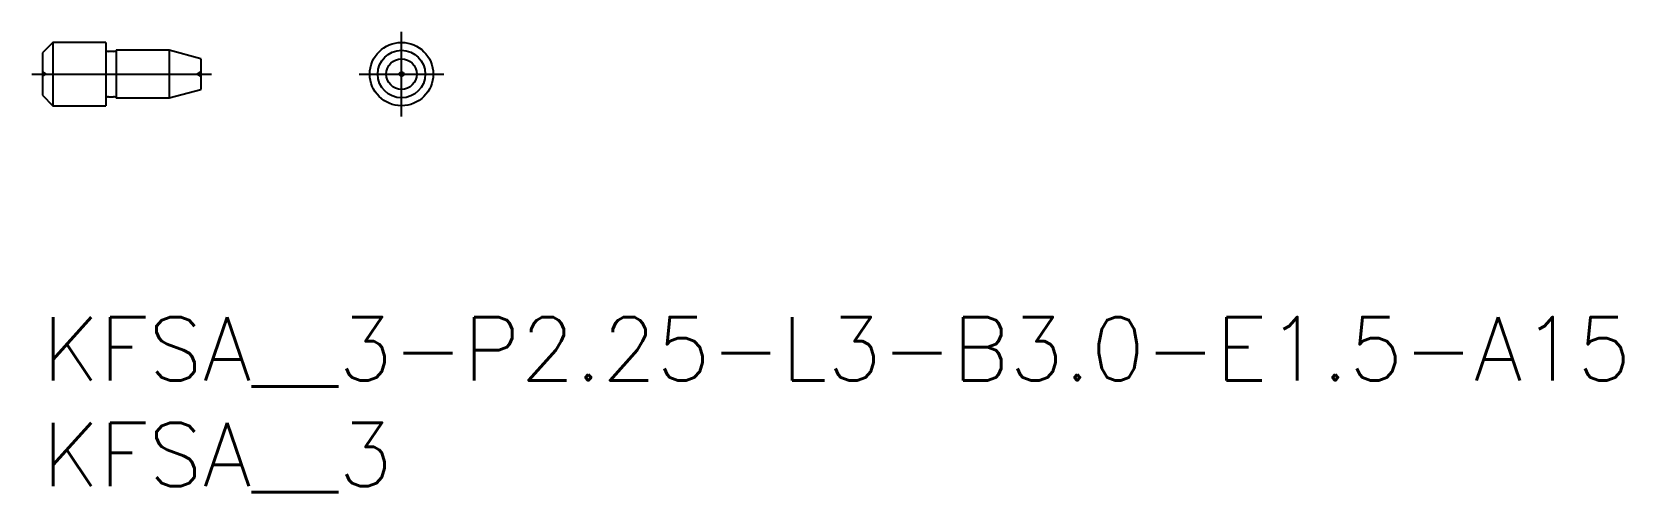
# Model space of a CAD drawing. Extents: x -0.5 to 74.8, y -8.3 to 13.5.
import ezdxf

# ---------------------------------------------------------------- set-up
doc = ezdxf.new("R2010")
doc.units = 0
doc.header["$LTSCALE"] = 0.5
doc.linetypes.add('CENTER', pattern=[50.8, 31.75, -6.35, 6.35, -6.35])
doc.linetypes.add('DASHED', pattern=[19.05, 12.7, -6.35])
for name, color, linetype in [('MSM_CENTER', 1, 'CENTER'), ('MSM_CONTINUOUS', 7, 'CONTINUOUS'), ('MSM_DASHED', 4, 'DASHED'), ('MSM_PART_NUMBER', 7, 'CONTINUOUS')]:
    doc.layers.add(name, color=color, linetype=linetype)
doc.styles.get("Standard").update_dxf_attribs({"font": 'txt.shx', "height": 0.5, "bigfont": 'bigfont.shx'})

# ---------------------------------------------------------------- blocks, each defined once
blk = doc.blocks.new('*U16')
at = {"layer": 'MSM_PART_NUMBER'}
blk.add_text('KFSA__3-P2.25-L3-B3.0-E1.5-A15', height=3, dxfattribs=at).set_placement((0, -3))
blk = doc.blocks.new('*U17')
at = {"layer": 'MSM_PART_NUMBER'}
blk.add_text('KFSA__3', height=3, dxfattribs=at).set_placement((0, -8))

msp = doc.modelspace()

# ---------------------------------------------------------------- linework, layer by layer
at = {"layer": 'MSM_CENTER'}
for p, q in [((17, 9.5), (17, 13.5)), ((-0.5, 11.5), (8, 11.5)), ((15, 11.5), (19, 11.5))]:
    msp.add_line(p, q, dxfattribs=at)
at = {"layer": 'MSM_CONTINUOUS'}
for p, q in [((0.5, 13), (0, 12.5)), ((3, 13), (0.5, 13)), ((0.5, 13), (0.5, 10)), ((3, 13), (3, 10)), ((0, 12.5), (0, 10.5)), ((3.368, 12.575), (3.132, 12.575)), ((6, 12.625), (3.5, 12.625)), ((3.5, 12.625), (3.5, 10.375)), ((7.5, 12.223), (6, 12.625)), ((6, 12.625), (6, 10.375)), ((7.5, 12.223), (7.5, 10.777)), ((6, 10.375), (7.5, 10.777)), ((0, 10.5), (0.5, 10)), ((0.5, 10), (3, 10)), ((3.132, 10.425), (3.368, 10.425)), ((3.5, 10.375), (6, 10.375))]:
    msp.add_line(p, q, dxfattribs=at)
for radius in [1.5, 1.125, 0.723, 0.1]:
    msp.add_circle((17, 11.5), radius, dxfattribs=at)
for centre, start, end in [((3.132, 12.775), 228.59038, 270), ((3.368, 12.775), 270, 311.40962), ((3.132, 10.225), 90, 131.40962), ((3.368, 10.225), 48.59038, 90)]:
    msp.add_arc(centre, 0.2, start, end, dxfattribs=at)
at = {"layer": 'MSM_DASHED'}
for p, q in [((0, 11.6), (0.173, 11.5)), ((0.173, 11.5), (0, 11.4)), ((7.5, 11.6), (7.327, 11.5)), ((7.327, 11.5), (7.5, 11.4))]:
    msp.add_line(p, q, dxfattribs=at)

# ---------------------------------------------------------------- block references
at = {"layer": 'MSM_CONTINUOUS'}
for name in ['*U16', '*U17']:
    msp.add_blockref(name, (0, 0), dxfattribs=at)

doc.saveas('drawing.dxf')
